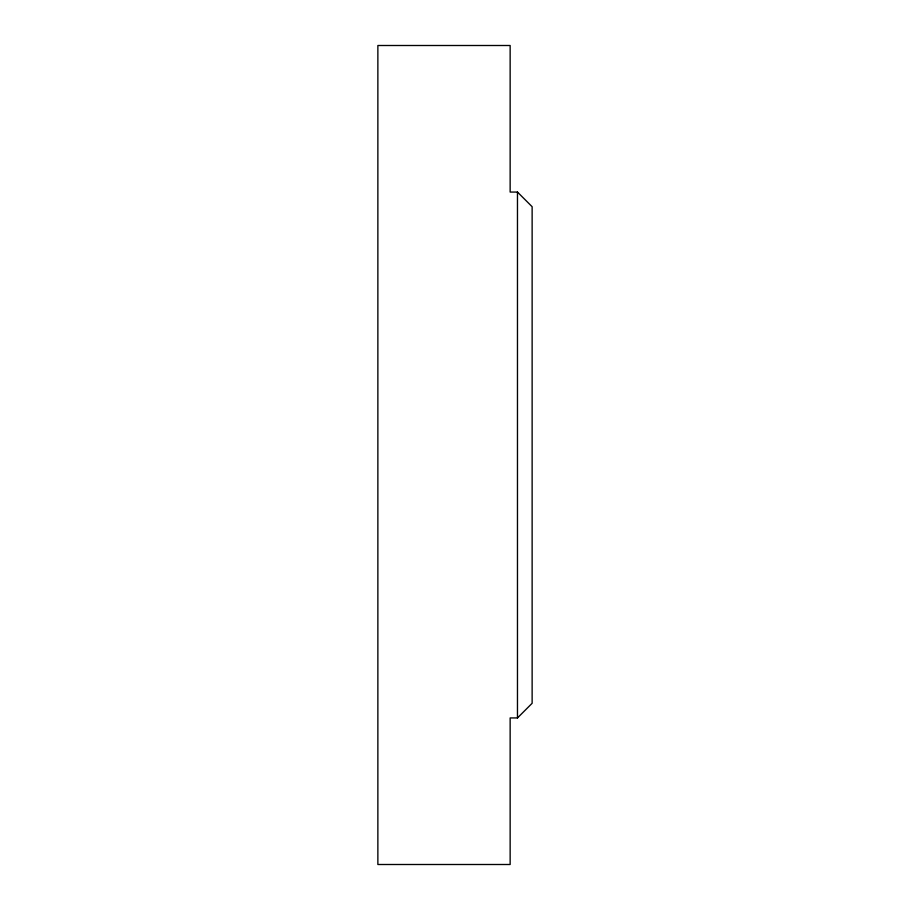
<?xml version="1.0" encoding="UTF-8"?>
<svg xmlns="http://www.w3.org/2000/svg" width="910" height="910" viewBox="0 0 910 910"><rect width="100%" height="100%" fill="white"/><g stroke="black" fill="none" stroke-linecap="round" stroke-linejoin="round"><path stroke-width="1.36" d="M517.471 717.933L532.134 703.282L532.134 206.718L517.471 192.067L510.146 192.067L510.146 45.5L377.866 45.5L377.866 864.5L510.146 864.5L510.146 717.933L517.471 717.933L517.471 192.067"/></g></svg>
